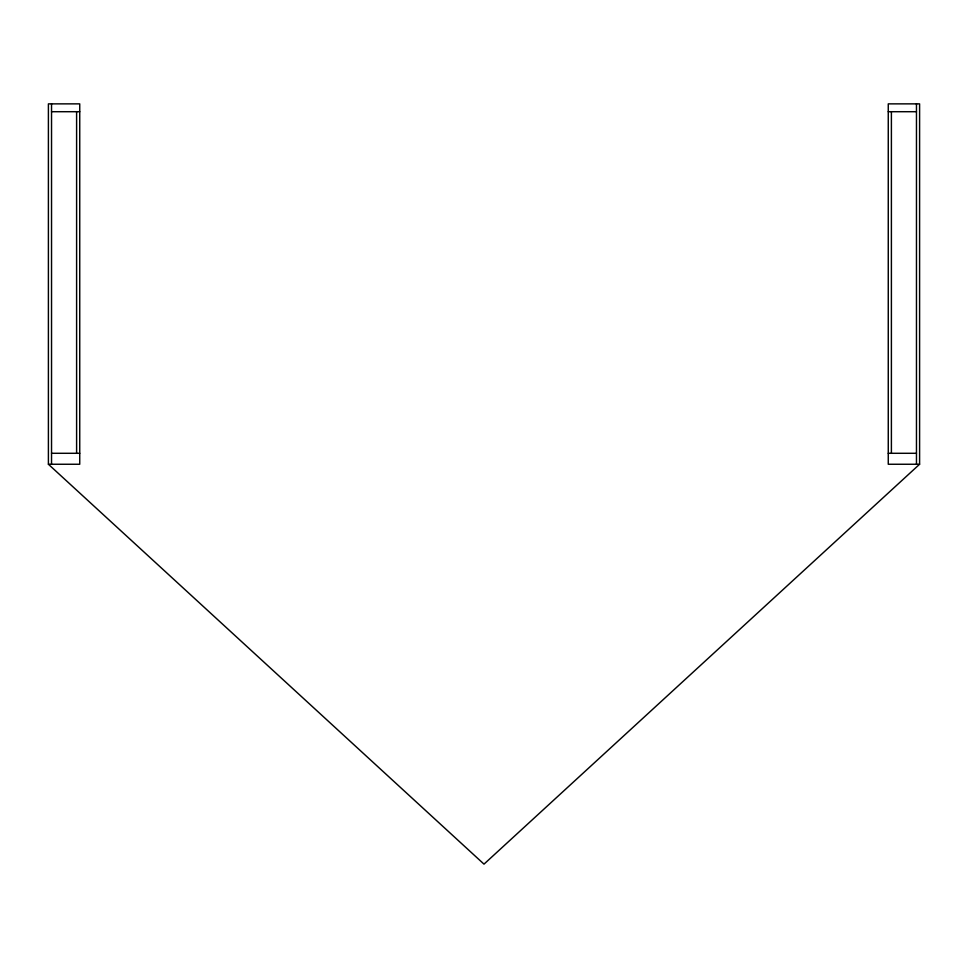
<?xml version="1.0" encoding="UTF-8"?>
<svg xmlns="http://www.w3.org/2000/svg" width="968" height="968" viewBox="0 0 968 968"><rect width="100%" height="100%" fill="white"/><g stroke="black" fill="none" stroke-linecap="round" stroke-linejoin="round"><path stroke-width="1.45" d="M919.6 464.253L888.261 464.253L888.261 103.866L919.6 103.866L919.6 464.253L484 864.134L48.4 464.253L48.4 103.866L79.739 103.866L79.739 464.253L48.4 464.253M51.534 111.707L79.739 111.707M888.261 111.707L916.466 111.707M51.534 453.29L79.739 453.29M888.261 453.29L916.466 453.29M916.466 103.866L916.466 464.253M891.395 111.707L891.395 453.29M76.605 111.707L76.605 453.29M51.534 103.866L51.534 464.253"/></g></svg>
